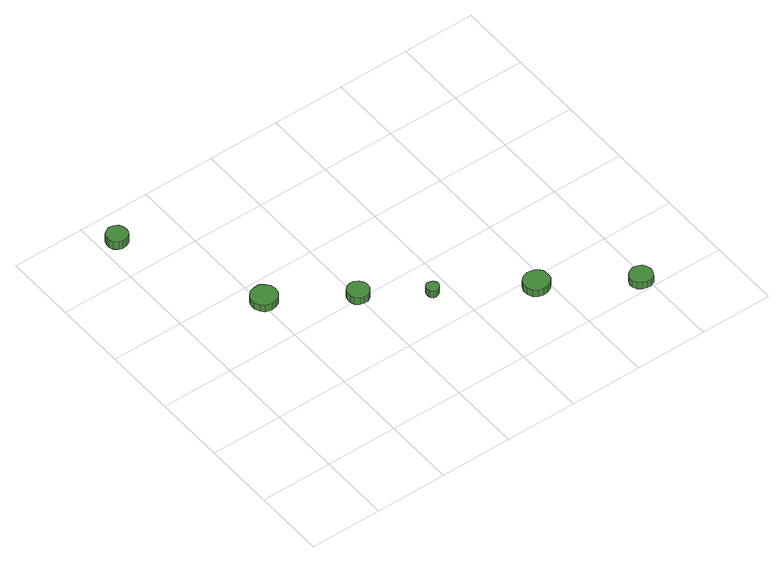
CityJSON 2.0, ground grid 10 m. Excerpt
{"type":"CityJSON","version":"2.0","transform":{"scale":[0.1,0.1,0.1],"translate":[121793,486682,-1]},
"CityObjects":{
"tree1":{"type":"SolitaryVegetationObject","attributes":{"function":"something"},"geometry":[{"type":"MultiSurface","lod":"1","boundaries":[[[0,1,2,3,4,5,6,7,8,9,10,11,12,13,14]],[[15,16,17,18,19,20,21,22,23,24,25,26,27,28,29]],[[0,29,28,1]],[[1,28,27,2]],[[2,27,26,3]],[[3,26,25,4]],[[4,25,24,5]],[[5,24,23,6]],[[6,23,22,7]],[[7,22,21,8]],[[8,21,20,9]],[[9,20,19,10]],[[10,19,18,11]],[[11,18,17,12]],[[12,17,16,13]],[[13,16,15,14]],[[14,15,29,0]]]}]},
"tree2":{"type":"SolitaryVegetationObject","attributes":{"function":"something"},"geometry":[{"type":"MultiSurface","lod":"1","boundaries":[[[30,31,32,33,34,35,36,37,38,39,40,41,42,43,44]],[[45,46,47,48,49,50,51,52,53,54,55,56,57,58,59]],[[30,59,58,31]],[[31,58,57,32]],[[32,57,56,33]],[[33,56,55,34]],[[34,55,54,35]],[[35,54,53,36]],[[36,53,52,37]],[[37,52,51,38]],[[38,51,50,39]],[[39,50,49,40]],[[40,49,48,41]],[[41,48,47,42]],[[42,47,46,43]],[[43,46,45,44]],[[44,45,59,30]]]}]},
"tree3":{"type":"SolitaryVegetationObject","attributes":{"function":"something"},"geometry":[{"type":"MultiSurface","lod":"1","boundaries":[[[60,61,62,63,64,65,66,67,68,69,70,71,72,73,74]],[[75,76,77,78,79,80,81,82,83,84,85,86,87,88,89]],[[60,89,88,61]],[[61,88,87,62]],[[62,87,86,63]],[[63,86,85,64]],[[64,85,84,65]],[[65,84,83,66]],[[66,83,82,67]],[[67,82,81,68]],[[68,81,80,69]],[[69,80,79,70]],[[70,79,78,71]],[[71,78,77,72]],[[72,77,76,73]],[[73,76,75,74]],[[74,75,89,60]]]}]},
"tree4":{"type":"SolitaryVegetationObject","attributes":{"function":"something"},"geometry":[{"type":"MultiSurface","lod":"1","boundaries":[[[90,91,92,93,94,95,96,97,98,99,100,101,102,103,104]],[[105,106,107,108,109,110,111,112,113,114,115,116,117,118,119]],[[90,119,118,91]],[[91,118,117,92]],[[92,117,116,93]],[[93,116,115,94]],[[94,115,114,95]],[[95,114,113,96]],[[96,113,112,97]],[[97,112,111,98]],[[98,111,110,99]],[[99,110,109,100]],[[100,109,108,101]],[[101,108,107,102]],[[102,107,106,103]],[[103,106,105,104]],[[104,105,119,90]]]}]},
"tree5":{"type":"SolitaryVegetationObject","attributes":{"function":"something"},"geometry":[{"type":"MultiSurface","lod":"1","boundaries":[[[120,121,122,123,124,125,126,127,128,129,130,131,132,133,134]],[[135,136,137,138,139,140,141,142,143,144,145,146,147,148,149]],[[120,149,148,121]],[[121,148,147,122]],[[122,147,146,123]],[[123,146,145,124]],[[124,145,144,125]],[[125,144,143,126]],[[126,143,142,127]],[[127,142,141,128]],[[128,141,140,129]],[[129,140,139,130]],[[130,139,138,131]],[[131,138,137,132]],[[132,137,136,133]],[[133,136,135,134]],[[134,135,149,120]]]}]},
"tree6":{"type":"SolitaryVegetationObject","attributes":{"function":"something"},"geometry":[{"type":"MultiSurface","lod":"1","boundaries":[[[150,151,152,153,154,155,156,157,158,159,160,161,162,163,164]],[[165,166,167,168,169,170,171,172,173,174,175,176,177,178,179]],[[150,179,178,151]],[[151,178,177,152]],[[152,177,176,153]],[[153,176,175,154]],[[154,175,174,155]],[[155,174,173,156]],[[156,173,172,157]],[[157,172,171,158]],[[158,171,170,159]],[[159,170,169,160]],[[160,169,168,161]],[[161,168,167,162]],[[162,167,166,163]],[[163,166,165,164]],[[164,165,179,150]]]}]}
},
"vertices":[
[38,458,20],[37,464,20],[34,469,20],[28,472,20],[22,473,20],[17,471,20],[12,467,20],[10,461,20],[10,455,20],[12,450,20],[17,446,20],[22,444,20],[28,445,20],[34,448,20],[37,453,20],[37,453,7],[34,448,7],[28,445,7],[22,444,7],[17,446,7],[12,450,7],[10,455,7],[10,461,7],[12,467,7],[17,471,7],[22,473,7],[28,472,7],[34,469,7],[37,464,7],[38,458,7],
[122,268,19],[121,275,19],[116,281,19],[110,285,19],[103,285,19],[95,283,19],[90,278,19],[87,271,19],[87,264,19],[90,257,19],[95,252,19],[103,250,19],[110,251,19],[116,254,19],[121,260,19],[121,260,8],[116,254,8],[110,251,8],[103,250,8],[95,252,8],[90,257,8],[87,264,8],[87,271,8],[90,278,8],[95,283,8],[103,285,8],[110,285,8],[116,281,8],[121,275,8],[122,268,8],
[216,205,19],[215,211,19],[211,216,19],[206,219,19],[200,220,19],[194,218,19],[189,213,19],[187,208,19],[187,202,19],[189,196,19],[194,192,19],[200,190,19],[206,190,19],[211,194,19],[215,199,19],[215,199,8],[211,194,8],[206,190,8],[200,190,8],[194,192,8],[189,196,8],[187,202,8],[187,208,8],[189,213,8],[194,218,8],[200,220,8],[206,219,8],[211,216,8],[215,211,8],[216,205,8],
[286,154,19],[285,158,19],[283,161,19],[280,162,19],[276,163,19],[273,162,19],[270,159,19],[269,156,19],[269,152,19],[270,149,19],[273,146,19],[276,145,19],[280,146,19],[283,148,19],[285,151,19],[285,151,8],[283,148,8],[280,146,8],[276,145,8],[273,146,8],[270,149,8],[269,152,8],[269,156,8],[270,159,8],[273,162,8],[276,163,8],[280,162,8],[283,161,8],[285,158,8],[286,154,8],
[402,85,19],[401,93,19],[396,99,19],[390,102,19],[383,103,19],[376,101,19],[370,96,19],[367,89,19],[367,82,19],[370,75,19],[376,70,19],[383,68,19],[390,69,19],[396,72,19],[401,78,19],[401,78,8],[396,72,8],[390,69,8],[383,68,8],[376,70,8],[370,75,8],[367,82,8],[367,89,8],[370,96,8],[376,101,8],[383,103,8],[390,102,8],[396,99,8],[401,93,8],[402,85,8],
[508,16,19],[506,22,19],[503,27,19],[497,30,19],[491,31,19],[485,29,19],[480,25,19],[477,19,19],[477,13,19],[480,7,19],[485,3,19],[491,1,19],[497,1,19],[503,4,19],[506,10,19],[506,10,8],[503,4,8],[497,1,8],[491,1,8],[485,3,8],[480,7,8],[477,13,8],[477,19,8],[480,25,8],[485,29,8],[491,31,8],[497,30,8],[503,27,8],[506,22,8],[508,16,8]
]}
